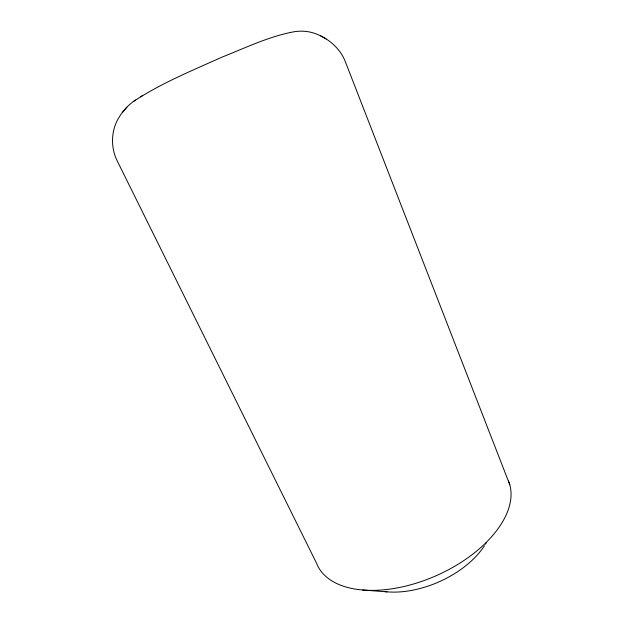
<?xml version="1.0" encoding="UTF-8"?>
<svg xmlns="http://www.w3.org/2000/svg" width="623" height="623" viewBox="0 0 623 623"><rect width="100%" height="100%" fill="white"/><g stroke="black" fill="none" stroke-linecap="round" stroke-linejoin="round"><path stroke-width="0.93" d="M509.778 484.71L345.524 62.16C340.096 47.722 327.083 37.076 312.528 32.684C305.924 30.87 298.892 30.683 292.203 32.123C267.906 36.944 245.337 47.893 222.442 56.95C192.164 70.531 161.131 83.225 133.322 101.549C126.695 106.432 121.314 112.997 117.389 120.208C110.871 132.855 110.98 148.515 117.35 161.193L316.648 563.41A104.407 58.173 -23.8 0 0 434.426 576.477A104.407 58.173 -23.8 0 0 508.524 481.081M122.303 112.584L124.281 110.287M125.052 109.329L126.905 107.172M133.322 101.549L135.713 99.984M140.65 96.744L142.76 95.366M362.648 590.004L387.039 591.85M326.07 38.945L320.705 35.885M486.322 542.656A75.118 43.548 -23.8 0 1 485.426 544.175M484.468 545.701A75.118 43.548 -23.8 0 1 385.053 591.655"/></g></svg>
